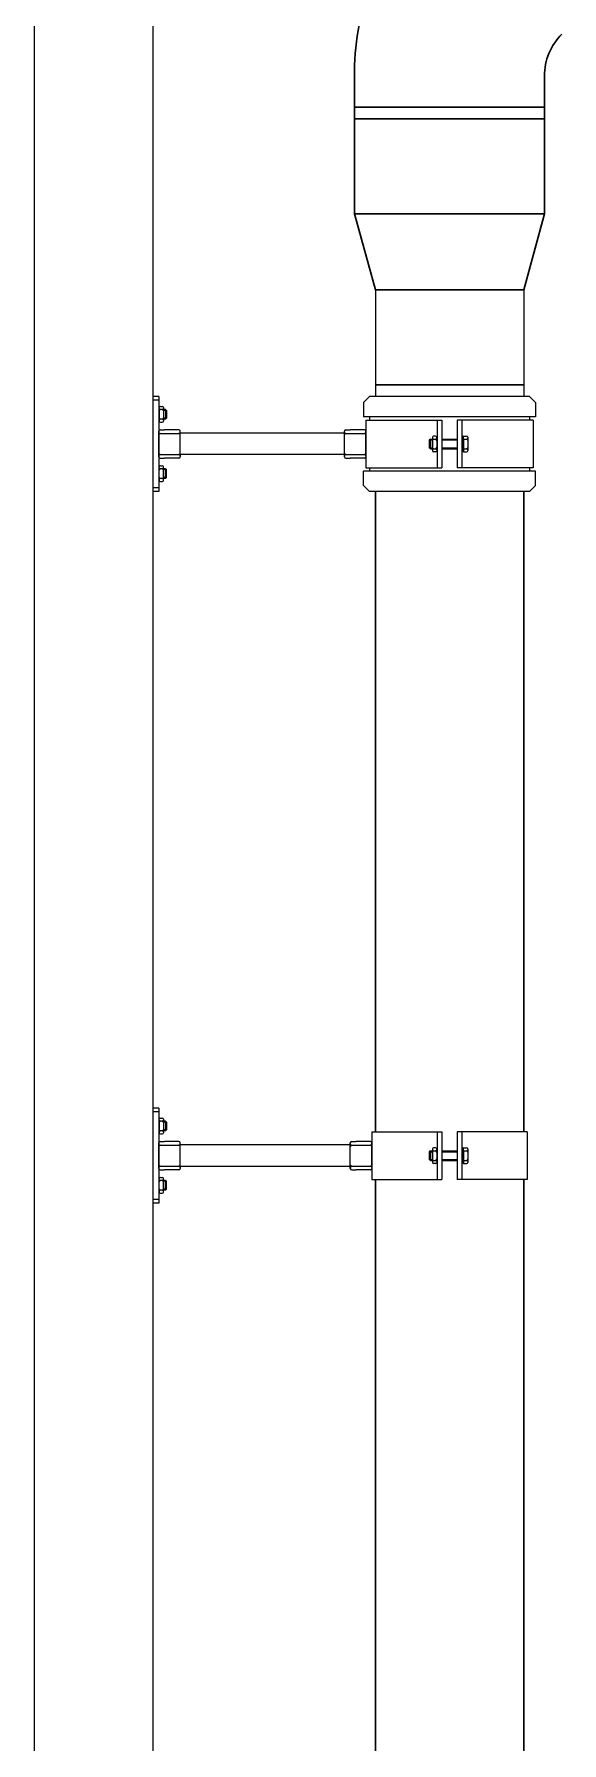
# Model space of a CAD drawing. Extents: x 1635833 to 4277885, y 16914845 to 35313750.
# Drawn here: x 2228630 to 2229164, y 17497767 to 17499495 of the extents above; entities that cross this region are included whole.
import ezdxf

# ---------------------------------------------------------------- set-up
doc = ezdxf.new("R2010")
doc.units = 0
doc.header["$LTSCALE"] = 1000
doc.header["$MEASUREMENT"] = 0
doc.layers.add('固定系统', color=7, linetype='Continuous')
doc.layers.add('雨水管道', color=7, linetype='Continuous', lineweight=30)

msp = doc.modelspace()

# ---------------------------------------------------------------- linework, layer by layer
for p, q in [((2228630.418, 17501453.161), (2228630.418, 17495448.032)), ((2228750.418, 17500733.161), (2228750.418, 17496080.596))]:
    msp.add_line(p, q)
at = {"layer": '固定系统'}
for p, q in [((2228975.418, 17499236.596), (2228975.418, 17499128.596)), ((2229125.418, 17499236.596), (2229125.418, 17499128.596)), ((2228750.418, 17499128.596), (2228750.418, 17499032.596)), ((2228756.418, 17499128.596), (2228750.418, 17499128.596)), ((2228756.418, 17499128.596), (2228756.418, 17499032.596)), ((2228969.418, 17499128.596), (2228963.418, 17499122.596)), ((2229131.418, 17499128.596), (2228969.418, 17499128.596)), ((2229125.418, 17499128.596), (2228975.418, 17499128.596)), ((2229125.418, 17499128.596), (2228975.418, 17499128.596)), ((2229131.418, 17499128.596), (2229137.418, 17499122.596)), ((2228756.418, 17499124.996), (2228750.418, 17499124.996)), ((2228756.787, 17499115.396), (2228756.418, 17499115.396)), ((2228756.787, 17499114.633), (2228756.418, 17499114.633)), ((2228756.787, 17499115.396), (2228756.787, 17499117.413)), ((2228756.787, 17499115.396), (2228756.787, 17499105.796)), ((2228761.172, 17499115.396), (2228756.787, 17499115.396)), ((2228757.987, 17499118.613), (2228759.972, 17499118.613)), ((2228761.172, 17499117.413), (2228761.172, 17499115.396)), ((2228761.172, 17499115.396), (2228761.172, 17499105.796)), ((2228763.182, 17499115.396), (2228761.172, 17499115.396)), ((2228764.332, 17499114.633), (2228761.172, 17499114.633)), ((2228763.182, 17499115.396), (2228763.182, 17499105.796)), ((2228763.182, 17499115.396), (2228764.332, 17499114.633)), ((2228764.332, 17499114.633), (2228764.332, 17499106.56)), ((2228963.418, 17499122.596), (2228963.418, 17499108.042)), ((2229137.418, 17499122.596), (2229137.418, 17499108.042)), ((2228756.787, 17499106.56), (2228756.418, 17499106.56)), ((2228756.787, 17499105.796), (2228756.418, 17499105.796)), ((2228756.418, 17499091.156), (2228756.418, 17499093.576)), ((2228756.787, 17499105.796), (2228756.787, 17499103.78)), ((2228761.172, 17499105.796), (2228756.787, 17499105.796)), ((2228757.987, 17499102.58), (2228759.972, 17499102.58)), ((2228764.332, 17499106.56), (2228761.172, 17499106.56)), ((2228761.172, 17499105.796), (2228761.172, 17499103.78)), ((2228763.182, 17499105.796), (2228761.172, 17499105.796)), ((2228776.694, 17499095.016), (2228762.311, 17499095.016)), ((2228763.182, 17499105.796), (2228764.332, 17499106.56)), ((2228778.134, 17499091.156), (2228778.134, 17499093.576)), ((2228944.102, 17499091.156), (2228944.102, 17499093.576)), ((2228964.378, 17499095.016), (2228949.996, 17499095.016)), ((2229137.418, 17499108.042), (2228963.418, 17499108.042)), ((2228965.818, 17499104.596), (2229042.618, 17499104.596)), ((2228965.818, 17499104.596), (2228965.818, 17499056.596)), ((2228965.818, 17499091.156), (2228965.818, 17499093.576)), ((2228969.418, 17499108.042), (2228969.418, 17499104.596)), ((2229037.818, 17499104.596), (2229037.818, 17499056.596)), ((2229042.618, 17499104.596), (2229042.618, 17499056.596)), ((2229135.018, 17499104.596), (2229058.218, 17499104.596)), ((2229058.218, 17499104.596), (2229058.218, 17499056.596)), ((2229063.018, 17499104.596), (2229063.018, 17499056.596)), ((2229131.418, 17499108.042), (2229131.418, 17499104.596)), ((2229135.018, 17499104.596), (2229135.018, 17499056.596)), ((2228756.418, 17499070.036), (2228756.418, 17499091.156)), ((2228756.418, 17499074.836), (2228756.418, 17499086.356)), ((2228944.102, 17499091.396), (2228778.134, 17499091.396)), ((2228778.134, 17499070.036), (2228778.134, 17499091.156)), ((2228944.102, 17499070.036), (2228944.102, 17499091.156)), ((2228944.102, 17499074.836), (2228944.102, 17499086.356)), ((2228965.818, 17499070.036), (2228965.818, 17499091.156)), ((2229031.053, 17499085.396), (2229029.903, 17499084.633)), ((2229029.903, 17499084.633), (2229029.903, 17499076.56)), ((2229029.903, 17499084.633), (2229033.063, 17499084.633)), ((2229029.903, 17499076.56), (2229033.063, 17499076.56)), ((2229031.053, 17499075.796), (2229029.903, 17499076.56)), ((2229031.053, 17499085.396), (2229031.053, 17499075.796)), ((2229031.053, 17499085.396), (2229033.063, 17499085.396)), ((2229031.053, 17499075.796), (2229033.063, 17499075.796)), ((2229033.063, 17499087.413), (2229033.063, 17499085.396)), ((2229033.063, 17499085.396), (2229033.063, 17499075.796)), ((2229033.063, 17499085.396), (2229037.448, 17499085.396)), ((2229033.063, 17499075.796), (2229037.448, 17499075.796)), ((2229033.063, 17499075.796), (2229033.063, 17499073.78)), ((2229036.248, 17499088.613), (2229034.263, 17499088.613)), ((2229037.448, 17499085.396), (2229037.448, 17499087.413)), ((2229037.448, 17499085.396), (2229037.448, 17499075.796)), ((2229037.448, 17499085.396), (2229037.818, 17499085.396)), ((2229037.448, 17499084.633), (2229037.818, 17499084.633)), ((2229037.448, 17499076.56), (2229037.818, 17499076.56)), ((2229037.448, 17499075.796), (2229037.448, 17499073.78)), ((2229037.448, 17499075.796), (2229037.818, 17499075.796)), ((2229042.618, 17499085.396), (2229048.618, 17499085.396)), ((2229042.618, 17499084.633), (2229058.218, 17499084.633)), ((2229042.618, 17499076.56), (2229058.218, 17499076.56)), ((2229042.618, 17499075.796), (2229049.28, 17499075.796)), ((2229048.618, 17499085.396), (2229058.218, 17499085.396)), ((2229049.28, 17499075.796), (2229058.218, 17499075.796)), ((2229063.018, 17499085.396), (2229063.018, 17499075.796)), ((2229063.018, 17499085.396), (2229063.722, 17499085.396)), ((2229063.018, 17499084.633), (2229063.722, 17499084.633)), ((2229063.018, 17499076.56), (2229063.722, 17499076.56)), ((2229063.018, 17499075.796), (2229063.722, 17499075.796)), ((2229064.558, 17499088.613), (2229063.722, 17499087.694)), ((2229063.722, 17499085.396), (2229063.722, 17499087.694)), ((2229063.722, 17499085.396), (2229063.722, 17499075.796)), ((2229063.722, 17499075.796), (2229063.722, 17499073.499)), ((2229064.558, 17499085.396), (2229064.558, 17499088.613)), ((2229064.558, 17499088.613), (2229067.744, 17499088.613)), ((2229064.558, 17499085.396), (2229064.558, 17499075.796)), ((2229064.558, 17499085.396), (2229068.944, 17499085.396)), ((2229064.558, 17499075.796), (2229064.558, 17499072.58)), ((2229064.558, 17499075.796), (2229068.944, 17499075.796)), ((2229068.944, 17499087.413), (2229068.944, 17499073.78)), ((2228756.418, 17499067.617), (2228756.418, 17499070.036)), ((2228757.987, 17499058.613), (2228759.972, 17499058.613)), ((2228776.694, 17499066.177), (2228762.311, 17499066.177)), ((2228778.134, 17499070.036), (2228778.134, 17499067.617)), ((2228944.102, 17499069.796), (2228778.134, 17499069.796)), ((2228944.102, 17499067.617), (2228944.102, 17499070.036)), ((2228964.378, 17499066.177), (2228949.996, 17499066.177)), ((2228965.818, 17499070.036), (2228965.818, 17499067.617)), ((2229036.248, 17499072.58), (2229034.263, 17499072.58)), ((2229064.558, 17499072.58), (2229063.722, 17499073.499)), ((2229064.558, 17499072.58), (2229067.744, 17499072.58)), ((2228756.787, 17499055.396), (2228756.418, 17499055.396)), ((2228756.787, 17499054.633), (2228756.418, 17499054.633)), ((2228756.787, 17499046.56), (2228756.418, 17499046.56)), ((2228756.787, 17499045.796), (2228756.418, 17499045.796)), ((2228756.787, 17499055.396), (2228756.787, 17499057.413)), ((2228756.787, 17499045.796), (2228756.787, 17499055.396)), ((2228761.172, 17499055.396), (2228756.787, 17499055.396)), ((2228756.787, 17499045.796), (2228756.787, 17499043.78)), ((2228761.172, 17499045.796), (2228756.787, 17499045.796)), ((2228757.987, 17499042.58), (2228759.972, 17499042.58)), ((2228761.172, 17499055.396), (2228761.172, 17499057.413)), ((2228763.182, 17499055.396), (2228761.172, 17499055.396)), ((2228761.172, 17499045.796), (2228761.172, 17499055.396)), ((2228764.332, 17499054.633), (2228761.172, 17499054.633)), ((2228764.332, 17499046.56), (2228761.172, 17499046.56)), ((2228763.182, 17499045.796), (2228761.172, 17499045.796)), ((2228761.172, 17499043.78), (2228761.172, 17499045.796)), ((2228763.182, 17499055.396), (2228764.332, 17499054.633)), ((2228763.182, 17499045.796), (2228763.182, 17499055.396)), ((2228763.182, 17499045.796), (2228764.332, 17499046.56)), ((2228764.332, 17499046.56), (2228764.332, 17499054.633)), ((2228963.418, 17499038.596), (2228963.418, 17499053.15)), ((2229137.418, 17499053.15), (2228963.418, 17499053.15)), ((2228965.818, 17499056.596), (2229042.618, 17499056.596)), ((2228969.418, 17499056.596), (2228969.418, 17499053.15)), ((2229135.018, 17499056.596), (2229058.218, 17499056.596)), ((2229131.418, 17499056.596), (2229131.418, 17499053.15)), ((2229137.418, 17499038.596), (2229137.418, 17499053.15)), ((2228756.418, 17499036.196), (2228750.418, 17499036.196)), ((2228756.418, 17499032.596), (2228750.418, 17499032.596)), ((2228969.418, 17499032.596), (2228963.418, 17499038.596)), ((2229131.418, 17499032.596), (2228969.418, 17499032.596)), ((2229131.418, 17499032.596), (2229137.418, 17499038.596)), ((2228756.418, 17498408.596), (2228750.418, 17498408.596)), ((2228750.418, 17498408.596), (2228750.418, 17498312.596)), ((2228756.418, 17498404.996), (2228750.418, 17498404.996)), ((2228756.418, 17498408.596), (2228756.418, 17498312.596)), ((2228756.787, 17498395.396), (2228756.418, 17498395.396)), ((2228756.787, 17498394.633), (2228756.418, 17498394.633)), ((2228756.787, 17498386.56), (2228756.418, 17498386.56)), ((2228756.787, 17498385.796), (2228756.418, 17498385.796)), ((2228756.787, 17498395.396), (2228756.787, 17498397.413)), ((2228761.172, 17498395.396), (2228756.787, 17498395.396)), ((2228756.787, 17498395.396), (2228756.787, 17498385.796)), ((2228761.172, 17498385.796), (2228756.787, 17498385.796)), ((2228756.787, 17498385.796), (2228756.787, 17498383.78)), ((2228757.987, 17498398.613), (2228759.972, 17498398.613)), ((2228761.172, 17498397.413), (2228761.172, 17498395.396)), ((2228763.182, 17498395.396), (2228761.172, 17498395.396)), ((2228761.172, 17498395.396), (2228761.172, 17498385.796)), ((2228764.332, 17498394.633), (2228761.172, 17498394.633)), ((2228764.332, 17498386.56), (2228761.172, 17498386.56)), ((2228763.182, 17498385.796), (2228761.172, 17498385.796)), ((2228761.172, 17498385.796), (2228761.172, 17498383.78)), ((2228763.182, 17498395.396), (2228764.332, 17498394.633)), ((2228763.182, 17498395.396), (2228763.182, 17498385.796)), ((2228763.182, 17498385.796), (2228764.332, 17498386.56)), ((2228764.332, 17498394.633), (2228764.332, 17498386.56)), ((2228971.818, 17498384.596), (2228971.818, 17498336.596)), ((2228971.818, 17498384.596), (2229042.618, 17498384.596)), ((2228971.818, 17498384.596), (2228971.818, 17498336.596)), ((2229037.818, 17498384.596), (2229037.818, 17498336.596)), ((2229042.618, 17498384.596), (2229042.618, 17498336.596)), ((2229058.218, 17498384.596), (2229058.218, 17498336.596)), ((2229129.018, 17498384.596), (2229058.218, 17498384.596)), ((2229063.018, 17498384.596), (2229063.018, 17498336.596)), ((2229129.018, 17498384.596), (2229129.018, 17498336.596)), ((2228756.418, 17498371.156), (2228756.418, 17498373.576)), ((2228756.418, 17498350.036), (2228756.418, 17498371.156)), ((2228756.418, 17498354.836), (2228756.418, 17498366.356)), ((2228757.987, 17498382.58), (2228759.972, 17498382.58)), ((2228776.694, 17498375.016), (2228762.311, 17498375.016)), ((2228778.134, 17498371.156), (2228778.134, 17498373.576)), ((2228950.102, 17498371.396), (2228778.134, 17498371.396)), ((2228778.134, 17498350.036), (2228778.134, 17498371.156)), ((2228950.102, 17498371.156), (2228950.102, 17498373.576)), ((2228950.102, 17498350.036), (2228950.102, 17498371.156)), ((2228950.102, 17498354.836), (2228950.102, 17498366.356)), ((2228970.378, 17498375.016), (2228955.996, 17498375.016)), ((2228971.818, 17498371.156), (2228971.818, 17498373.576)), ((2228971.818, 17498350.036), (2228971.818, 17498371.156)), ((2229033.063, 17498367.413), (2229033.063, 17498365.396)), ((2229036.248, 17498368.613), (2229034.263, 17498368.613)), ((2229037.448, 17498365.396), (2229037.448, 17498367.413)), ((2229064.558, 17498368.613), (2229063.722, 17498367.694)), ((2229063.722, 17498365.396), (2229063.722, 17498367.694)), ((2229064.558, 17498368.613), (2229067.744, 17498368.613)), ((2229064.558, 17498365.396), (2229064.558, 17498368.613)), ((2229068.944, 17498367.413), (2229068.944, 17498353.78)), ((2228756.418, 17498347.617), (2228756.418, 17498350.036)), ((2228778.134, 17498350.036), (2228778.134, 17498347.617)), ((2228950.102, 17498349.796), (2228778.134, 17498349.796)), ((2228950.102, 17498347.617), (2228950.102, 17498350.036)), ((2228971.818, 17498350.036), (2228971.818, 17498347.617)), ((2229031.053, 17498365.396), (2229029.903, 17498364.633)), ((2229029.903, 17498364.633), (2229033.063, 17498364.633)), ((2229029.903, 17498364.633), (2229029.903, 17498356.56)), ((2229031.053, 17498355.796), (2229029.903, 17498356.56)), ((2229029.903, 17498356.56), (2229033.063, 17498356.56)), ((2229031.053, 17498365.396), (2229033.063, 17498365.396)), ((2229031.053, 17498365.396), (2229031.053, 17498355.796)), ((2229031.053, 17498355.796), (2229033.063, 17498355.796)), ((2229033.063, 17498365.396), (2229037.448, 17498365.396)), ((2229033.063, 17498365.396), (2229033.063, 17498355.796)), ((2229033.063, 17498355.796), (2229033.063, 17498353.78)), ((2229033.063, 17498355.796), (2229037.448, 17498355.796)), ((2229036.248, 17498352.58), (2229034.263, 17498352.58)), ((2229037.448, 17498365.396), (2229037.818, 17498365.396)), ((2229037.448, 17498365.396), (2229037.448, 17498355.796)), ((2229037.448, 17498364.633), (2229037.818, 17498364.633)), ((2229037.448, 17498356.56), (2229037.818, 17498356.56)), ((2229037.448, 17498355.796), (2229037.818, 17498355.796)), ((2229037.448, 17498355.796), (2229037.448, 17498353.78)), ((2229042.618, 17498365.396), (2229048.618, 17498365.396)), ((2229042.618, 17498364.633), (2229058.218, 17498364.633)), ((2229042.618, 17498356.56), (2229058.218, 17498356.56)), ((2229042.618, 17498355.796), (2229049.28, 17498355.796)), ((2229048.618, 17498365.396), (2229058.218, 17498365.396)), ((2229049.28, 17498355.796), (2229058.218, 17498355.796)), ((2229063.018, 17498365.396), (2229063.722, 17498365.396)), ((2229063.018, 17498365.396), (2229063.018, 17498355.796)), ((2229063.018, 17498364.633), (2229063.722, 17498364.633)), ((2229063.018, 17498356.56), (2229063.722, 17498356.56)), ((2229063.018, 17498355.796), (2229063.722, 17498355.796)), ((2229063.722, 17498365.396), (2229063.722, 17498355.796)), ((2229063.722, 17498355.796), (2229063.722, 17498353.499)), ((2229064.558, 17498352.58), (2229063.722, 17498353.499)), ((2229064.558, 17498365.396), (2229068.944, 17498365.396)), ((2229064.558, 17498365.396), (2229064.558, 17498355.796)), ((2229064.558, 17498355.796), (2229068.944, 17498355.796)), ((2229064.558, 17498355.796), (2229064.558, 17498352.58)), ((2229064.558, 17498352.58), (2229067.744, 17498352.58)), ((2228756.787, 17498335.396), (2228756.418, 17498335.396)), ((2228756.787, 17498334.633), (2228756.418, 17498334.633)), ((2228756.787, 17498335.396), (2228756.787, 17498337.413)), ((2228761.172, 17498335.396), (2228756.787, 17498335.396)), ((2228756.787, 17498325.796), (2228756.787, 17498335.396)), ((2228757.987, 17498338.613), (2228759.972, 17498338.613)), ((2228761.172, 17498335.396), (2228761.172, 17498337.413)), ((2228761.172, 17498325.796), (2228761.172, 17498335.396)), ((2228763.182, 17498335.396), (2228761.172, 17498335.396)), ((2228764.332, 17498334.633), (2228761.172, 17498334.633)), ((2228776.694, 17498346.177), (2228762.311, 17498346.177)), ((2228763.182, 17498325.796), (2228763.182, 17498335.396)), ((2228763.182, 17498335.396), (2228764.332, 17498334.633)), ((2228764.332, 17498326.56), (2228764.332, 17498334.633)), ((2228970.378, 17498346.177), (2228955.996, 17498346.177)), ((2228971.818, 17498336.596), (2229042.618, 17498336.596)), ((2229129.018, 17498336.596), (2229058.218, 17498336.596)), ((2228756.418, 17498316.196), (2228750.418, 17498316.196)), ((2228756.787, 17498326.56), (2228756.418, 17498326.56)), ((2228756.787, 17498325.796), (2228756.418, 17498325.796)), ((2228761.172, 17498325.796), (2228756.787, 17498325.796)), ((2228756.787, 17498325.796), (2228756.787, 17498323.78)), ((2228757.987, 17498322.58), (2228759.972, 17498322.58)), ((2228764.332, 17498326.56), (2228761.172, 17498326.56)), ((2228761.172, 17498323.78), (2228761.172, 17498325.796)), ((2228763.182, 17498325.796), (2228761.172, 17498325.796)), ((2228763.182, 17498325.796), (2228764.332, 17498326.56)), ((2228756.418, 17498312.596), (2228750.418, 17498312.596))]:
    msp.add_line(p, q, dxfattribs=at)
at = {"layer": '固定系统', "ltscale": 0.2}
for p, q in [((2228757.858, 17499095.016), (2228762.311, 17499095.016)), ((2228945.542, 17499095.016), (2228949.996, 17499095.016)), ((2228757.86, 17499091.161), (2228776.692, 17499091.161)), ((2228945.544, 17499091.161), (2228964.376, 17499091.161)), ((2228757.858, 17499066.177), (2228762.311, 17499066.177)), ((2228757.86, 17499070.032), (2228776.692, 17499070.032)), ((2228945.542, 17499066.177), (2228949.996, 17499066.177)), ((2228945.544, 17499070.032), (2228964.376, 17499070.032)), ((2228757.858, 17498375.016), (2228762.311, 17498375.016)), ((2228757.86, 17498371.161), (2228776.692, 17498371.161)), ((2228951.542, 17498375.016), (2228955.996, 17498375.016)), ((2228951.544, 17498371.161), (2228970.376, 17498371.161)), ((2228757.86, 17498350.032), (2228776.692, 17498350.032)), ((2228951.544, 17498350.032), (2228970.376, 17498350.032)), ((2228757.858, 17498346.177), (2228762.311, 17498346.177)), ((2228951.542, 17498346.177), (2228955.996, 17498346.177))]:
    msp.add_line(p, q, dxfattribs=at)
at = {"layer": '固定系统'}
for centre, radius, start, end in [((2228757.987, 17499117.413), 1.2, 90, 180), ((2228757.987, 17499116.593), 1.2, 180.061909, 270.061909), ((2228757.987, 17499114.2), 1.2, 89.938091, 179.938091), ((2228759.972, 17499116.593), 1.2, 269.938091, 359.938091), ((2228759.972, 17499114.2), 1.2, 0.061909, 90.061909), ((2228759.972, 17499117.413), 1.2, 0, 90), ((2228757.858, 17499093.576), 1.44, 90, 180), ((2228757.858, 17499092.592), 1.44, 180.061909, 270.061909), ((2228757.987, 17499106.993), 1.2, 180.061909, 270.061909), ((2228757.987, 17499104.6), 1.2, 89.938091, 179.938091), ((2228757.987, 17499103.78), 1.2, 180, 270), ((2228759.972, 17499106.993), 1.2, 269.938091, 359.938091), ((2228759.972, 17499104.6), 1.2, 0.061909, 90.061909), ((2228759.972, 17499103.78), 1.2, 270, 0), ((2228776.693, 17499092.592), 1.44, 269.938091, 359.938091), ((2228776.694, 17499093.576), 1.44, 0, 90), ((2228945.542, 17499093.576), 1.44, 90, 180), ((2228945.542, 17499092.592), 1.44, 180.061909, 270.061909), ((2228964.377, 17499092.592), 1.44, 269.938091, 359.938091), ((2228964.378, 17499093.576), 1.44, 0, 90), ((2228757.858, 17499089.721), 1.44, 89.938091, 179.938091), ((2228776.693, 17499089.721), 1.44, 0.061909, 90.061909), ((2228945.542, 17499089.721), 1.44, 89.938091, 179.938091), ((2228964.377, 17499089.721), 1.44, 0.061909, 90.061909), ((2229034.263, 17499087.413), 1.2, 90, 180), ((2229034.264, 17499086.593), 1.2, 180.061909, 270.061909), ((2229034.264, 17499084.2), 1.2, 89.938091, 179.938091), ((2229034.264, 17499076.993), 1.2, 180.061909, 270.061909), ((2229034.264, 17499074.6), 1.2, 89.938091, 179.938091), ((2229036.248, 17499086.593), 1.2, 269.938091, 359.938091), ((2229036.248, 17499084.2), 1.2, 0.061909, 90.061909), ((2229036.248, 17499076.993), 1.2, 269.938091, 359.938091), ((2229036.248, 17499074.6), 1.2, 0.061909, 90.061909), ((2229036.248, 17499087.413), 1.2, 0, 90), ((2229067.743, 17499086.593), 1.2, 269.938091, 359.938091), ((2229067.743, 17499084.2), 1.2, 0.061909, 90.061909), ((2229067.743, 17499076.993), 1.2, 269.938091, 359.938091), ((2229067.743, 17499074.6), 1.2, 0.061909, 90.061909), ((2229067.744, 17499087.413), 1.2, 0, 90), ((2228757.858, 17499071.472), 1.44, 180.061909, 270.061909), ((2228757.858, 17499068.601), 1.44, 89.938091, 179.938091), ((2228757.858, 17499067.617), 1.44, 180, 270), ((2228757.987, 17499057.413), 1.2, 90, 180), ((2228759.972, 17499057.413), 1.2, 0, 90), ((2228776.693, 17499071.472), 1.44, 269.938091, 359.938091), ((2228776.693, 17499068.601), 1.44, 0.061909, 90.061909), ((2228776.694, 17499067.617), 1.44, 270, 0), ((2228945.542, 17499071.472), 1.44, 180.061909, 270.061909), ((2228945.542, 17499068.601), 1.44, 89.938091, 179.938091), ((2228945.542, 17499067.617), 1.44, 180, 270), ((2228964.377, 17499071.472), 1.44, 269.938091, 359.938091), ((2228964.377, 17499068.601), 1.44, 0.061909, 90.061909), ((2228964.378, 17499067.617), 1.44, 270, 0), ((2229034.263, 17499073.78), 1.2, 180, 270), ((2229036.248, 17499073.78), 1.2, 270, 0), ((2229067.744, 17499073.78), 1.2, 270, 0), ((2228757.987, 17499056.593), 1.2, 180.061909, 270.061909), ((2228757.987, 17499054.2), 1.2, 89.938091, 179.938091), ((2228757.987, 17499046.993), 1.2, 180.061909, 270.061909), ((2228757.987, 17499044.6), 1.2, 89.938091, 179.938091), ((2228757.987, 17499043.78), 1.2, 180, 270), ((2228759.972, 17499056.593), 1.2, 269.938091, 359.938091), ((2228759.972, 17499054.2), 1.2, 0.061909, 90.061909), ((2228759.972, 17499046.993), 1.2, 269.938091, 359.938091), ((2228759.972, 17499044.6), 1.2, 0.061909, 90.061909), ((2228759.972, 17499043.78), 1.2, 270, 0), ((2228757.987, 17498397.413), 1.2, 90, 180), ((2228757.987, 17498396.593), 1.2, 180.061909, 270.061909), ((2228757.987, 17498394.2), 1.2, 89.938091, 179.938091), ((2228757.987, 17498386.993), 1.2, 180.061909, 270.061909), ((2228757.987, 17498384.6), 1.2, 89.938091, 179.938091), ((2228757.987, 17498383.78), 1.2, 180, 270), ((2228759.972, 17498396.593), 1.2, 269.938091, 359.938091), ((2228759.972, 17498394.2), 1.2, 0.061909, 90.061909), ((2228759.972, 17498386.993), 1.2, 269.938091, 359.938091), ((2228759.972, 17498384.6), 1.2, 0.061909, 90.061909), ((2228759.972, 17498397.413), 1.2, 0, 90), ((2228759.972, 17498383.78), 1.2, 270, 0), ((2228757.858, 17498373.576), 1.44, 90, 180), ((2228757.858, 17498372.592), 1.44, 180.061909, 270.061909), ((2228757.858, 17498369.721), 1.44, 89.938091, 179.938091), ((2228776.693, 17498372.592), 1.44, 269.938091, 359.938091), ((2228776.693, 17498369.721), 1.44, 0.061909, 90.061909), ((2228776.694, 17498373.576), 1.44, 0, 90), ((2228951.542, 17498373.576), 1.44, 90, 180), ((2228951.542, 17498372.592), 1.44, 180.061909, 270.061909), ((2228951.542, 17498369.721), 1.44, 89.938091, 179.938091), ((2228970.377, 17498372.592), 1.44, 269.938091, 359.938091), ((2228970.377, 17498369.721), 1.44, 0.061909, 90.061909), ((2228970.378, 17498373.576), 1.44, 0, 90), ((2229034.263, 17498367.413), 1.2, 90, 180), ((2229034.264, 17498366.593), 1.2, 180.061909, 270.061909), ((2229036.248, 17498366.593), 1.2, 269.938091, 359.938091), ((2229036.248, 17498367.413), 1.2, 0, 90), ((2229067.743, 17498366.593), 1.2, 269.938091, 359.938091), ((2229067.744, 17498367.413), 1.2, 0, 90), ((2228757.858, 17498351.472), 1.44, 180.061909, 270.061909), ((2228757.858, 17498348.601), 1.44, 89.938091, 179.938091), ((2228776.693, 17498351.472), 1.44, 269.938091, 359.938091), ((2228776.693, 17498348.601), 1.44, 0.061909, 90.061909), ((2228951.542, 17498351.472), 1.44, 180.061909, 270.061909), ((2228951.542, 17498348.601), 1.44, 89.938091, 179.938091), ((2228970.377, 17498351.472), 1.44, 269.938091, 359.938091), ((2228970.377, 17498348.601), 1.44, 0.061909, 90.061909), ((2229034.263, 17498353.78), 1.2, 180, 270), ((2229034.264, 17498364.2), 1.2, 89.938091, 179.938091), ((2229034.264, 17498356.993), 1.2, 180.061909, 270.061909), ((2229034.264, 17498354.6), 1.2, 89.938091, 179.938091), ((2229036.248, 17498364.2), 1.2, 0.061909, 90.061909), ((2229036.248, 17498356.993), 1.2, 269.938091, 359.938091), ((2229036.248, 17498354.6), 1.2, 0.061909, 90.061909), ((2229036.248, 17498353.78), 1.2, 270, 0), ((2229067.743, 17498364.2), 1.2, 0.061909, 90.061909), ((2229067.743, 17498356.993), 1.2, 269.938091, 359.938091), ((2229067.743, 17498354.6), 1.2, 0.061909, 90.061909), ((2229067.744, 17498353.78), 1.2, 270, 0), ((2228757.858, 17498347.617), 1.44, 180, 270), ((2228757.987, 17498337.413), 1.2, 90, 180), ((2228757.987, 17498336.593), 1.2, 180.061909, 270.061909), ((2228757.987, 17498334.2), 1.2, 89.938091, 179.938091), ((2228759.972, 17498336.593), 1.2, 269.938091, 359.938091), ((2228759.972, 17498334.2), 1.2, 0.061909, 90.061909), ((2228759.972, 17498337.413), 1.2, 0, 90), ((2228776.694, 17498347.617), 1.44, 270, 0), ((2228951.542, 17498347.617), 1.44, 180, 270), ((2228970.378, 17498347.617), 1.44, 270, 0), ((2228757.987, 17498326.993), 1.2, 180.061909, 270.061909), ((2228757.987, 17498324.6), 1.2, 89.938091, 179.938091), ((2228757.987, 17498323.78), 1.2, 180, 270), ((2228759.972, 17498326.993), 1.2, 269.938091, 359.938091), ((2228759.972, 17498324.6), 1.2, 0.061909, 90.061909), ((2228759.972, 17498323.78), 1.2, 270, 0)]:
    msp.add_arc(centre, radius, start, end, dxfattribs=at)
at = {"layer": '雨水管道'}
for p, q in [((2228954.418, 17499457.75), (2228954.418, 17499313.396)), ((2229146.418, 17499452.779), (2229146.418, 17499313.396)), ((2228954.418, 17499421.396), (2229146.418, 17499421.396)), ((2228954.418, 17499409.396), (2229146.418, 17499409.396)), ((2228954.418, 17499313.396), (2228975.418, 17499236.596)), ((2229146.418, 17499313.396), (2228954.418, 17499313.396)), ((2229146.418, 17499313.396), (2229125.418, 17499236.596)), ((2229125.418, 17499236.596), (2228975.418, 17499236.596)), ((2229125.418, 17499140.596), (2228975.418, 17499140.596)), ((2228975.418, 17499032.596), (2228975.418, 17498384.596)), ((2229125.418, 17499032.596), (2229125.418, 17498384.596)), ((2228975.418, 17498336.596), (2228975.418, 17497664.596)), ((2229125.418, 17498336.596), (2229125.418, 17497664.596))]:
    msp.add_line(p, q, dxfattribs=at)
for centre, radius in [((2229194.418, 17499457.75), 240), ((2229206.418, 17499452.779), 60)]:
    msp.add_arc(centre, radius, 135.000012, 180, dxfattribs=at)

doc.saveas('drawing.dxf')
